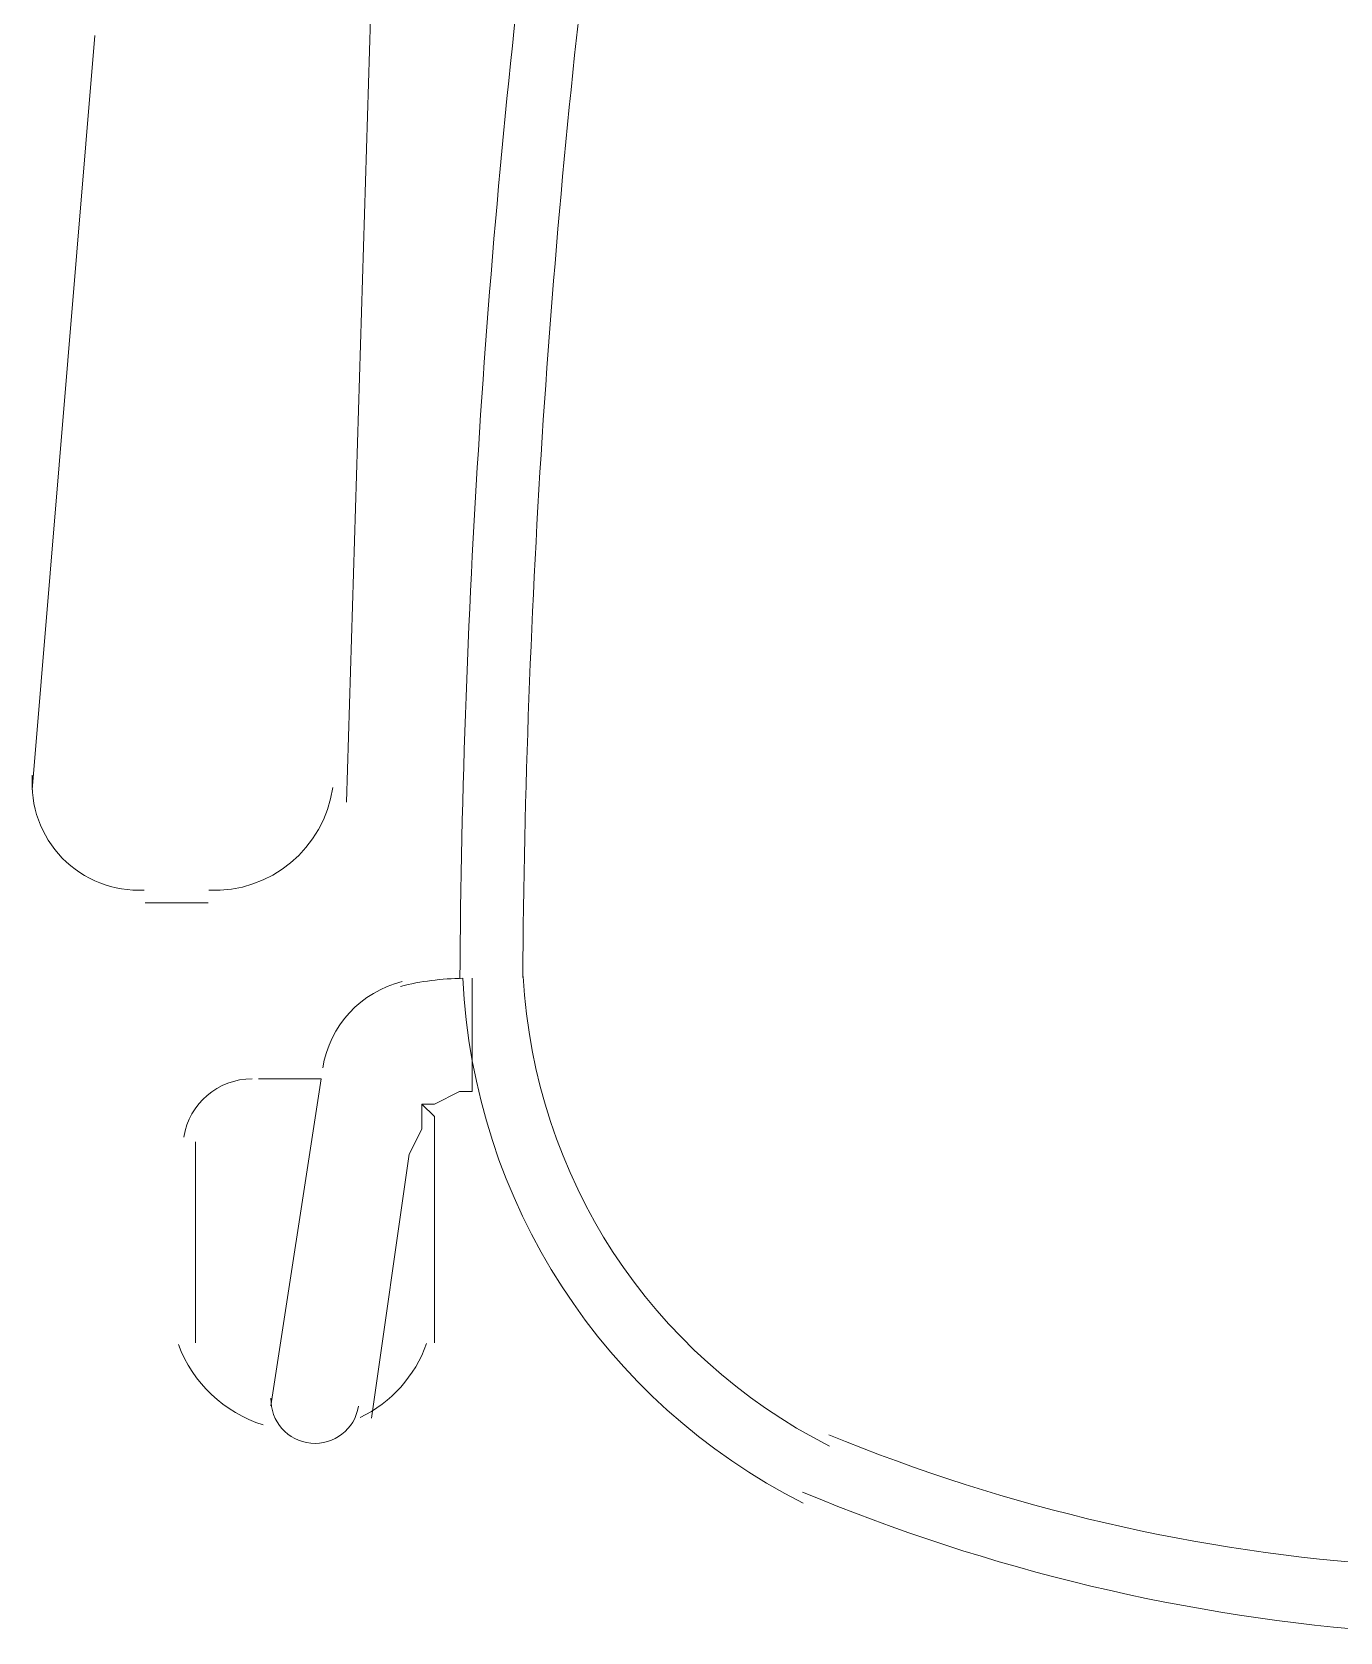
# Model space of a CAD drawing. Header units: metres. Extents: x 29 to 86.9, y -23.2 to 39.7.
# Drawn here: x 75.9996 to 76.2539, y -17.4978 to -17.1866 of the extents above; entities that cross this region are included whole.
import ezdxf

# ---------------------------------------------------------------- set-up
doc = ezdxf.new("R2010")
doc.units = ezdxf.units.M
doc.header["$LTSCALE"] = 100
doc.layers.get('0').update_dxf_attribs({"color": 254})
doc.layers.add('Arqui', color=8, linetype='Continuous', lineweight=0)

# ---------------------------------------------------------------- blocks, each defined once
blk = doc.blocks.new('A$C9582355f')
at = {"layer": 'Arqui'}
for points in [[(47.06519178036564, 6.008287856306197, -0.3865970293331933), (47.08296273276557, 5.986497511394191), (47.07807153276559, 5.827533511393995)], [(47.16690751255754, 5.691178912201849, -0.2703998475504665), (47.10070988947751, 5.793291736466017, 0.05835826121904301), (47.08857763471764, 5.791731565946066)], [(47.16678902323753, 5.693358015169906, 0.08177025660672287), (47.28105633276556, 5.666123911394152), (47.31529473276561, 5.666123911394152), (47.34953313276554, 5.666123911394152)]]:
    blk.add_lwpolyline(points, format="xyb", dxfattribs=at)
for points in [[(47.01693153276557, 5.829979111394096), (47.02915953276562, 5.976715111394242)], [(47.05116993276562, 5.807968711394096), (47.03894193276557, 5.807968711394096)], [(47.10252753276558, 5.793295111393945), (47.10252753276558, 5.781067111393895), (47.10252753276558, 5.771284711393946), (47.10008193276559, 5.771284711393946), (47.09519073276562, 5.768839111393845), (47.09274513276551, 5.768839111393845), (47.09274513276551, 5.763947911394098), (47.09029953276553, 5.759056711393896), (47.08296273276557, 5.707699111394049)], [(47.06339793276555, 5.71014471139415), (47.07318033276562, 5.773730311394047), (47.06095233276557, 5.773730311394047)], [(47.09519073276562, 5.7223727113942), (47.09519073276562, 5.763947911394098), (47.09519073276562, 5.766393511394199), (47.09274513276551, 5.768839111393845)], [(47.04872433276552, 5.761502311393997), (47.04872433276552, 5.7223727113942)]]:
    blk.add_lwpolyline(points, dxfattribs=at)
blk.add_lwpolyline([(47.11246341862153, 5.793631454761908, 0.2684717099792709), (47.17199406708556, 5.702308348681981, -0.2684717099792709)], format="xyb", close=True, dxfattribs=at)
for centre, radius, start, end in [((48.95506676737733, 5.779844282796148), 1.854984880258286, 172.8039437103953, 179.5880114916213), ((48.95505594904643, 5.779844426991531), 1.842746069767888, 172.8258779031766, 179.5770268079396), ((47.03771901101317, 5.831201865041294), 0.0207874749832601, 175.5888371694615, 272.8948659412424), ((47.05239274635613, 5.833647516394649), 0.02323319527371165, 267.3192945670228, 352.0403904698812), ((47.09396789178589, 5.772507553429932), 0.02078754725536185, 104.0075192565707, 170.7221722782067), ((47.05972953574593, 5.760279499530043), 0.01345081186380825, 90.00001269549922, 170.9033263133969), ((47.06951195257665, 5.730932304995349), 0.02567880657948065, 200.1653814342428, 252.7569091263512), ((47.06951201348312, 5.730932219371425), 0.0256786861077375, 295.9935669337693, 340.1697811190858), ((47.07195754501078, 5.711367525159858), 0.008559620368555971, 178.1709045506887, 351.0297146056757), ((47.3042893286401, 6.026848855886783), 0.348496931637065, 247.6647600617863, 266.2317107062837)]:
    blk.add_arc(centre, radius, start, end, dxfattribs=at)

msp = doc.modelspace()

# ---------------------------------------------------------------- block references
msp.add_blockref('A$C9582355f', (28.98266172889876, -23.16396569870889))

doc.saveas('drawing.dxf')
